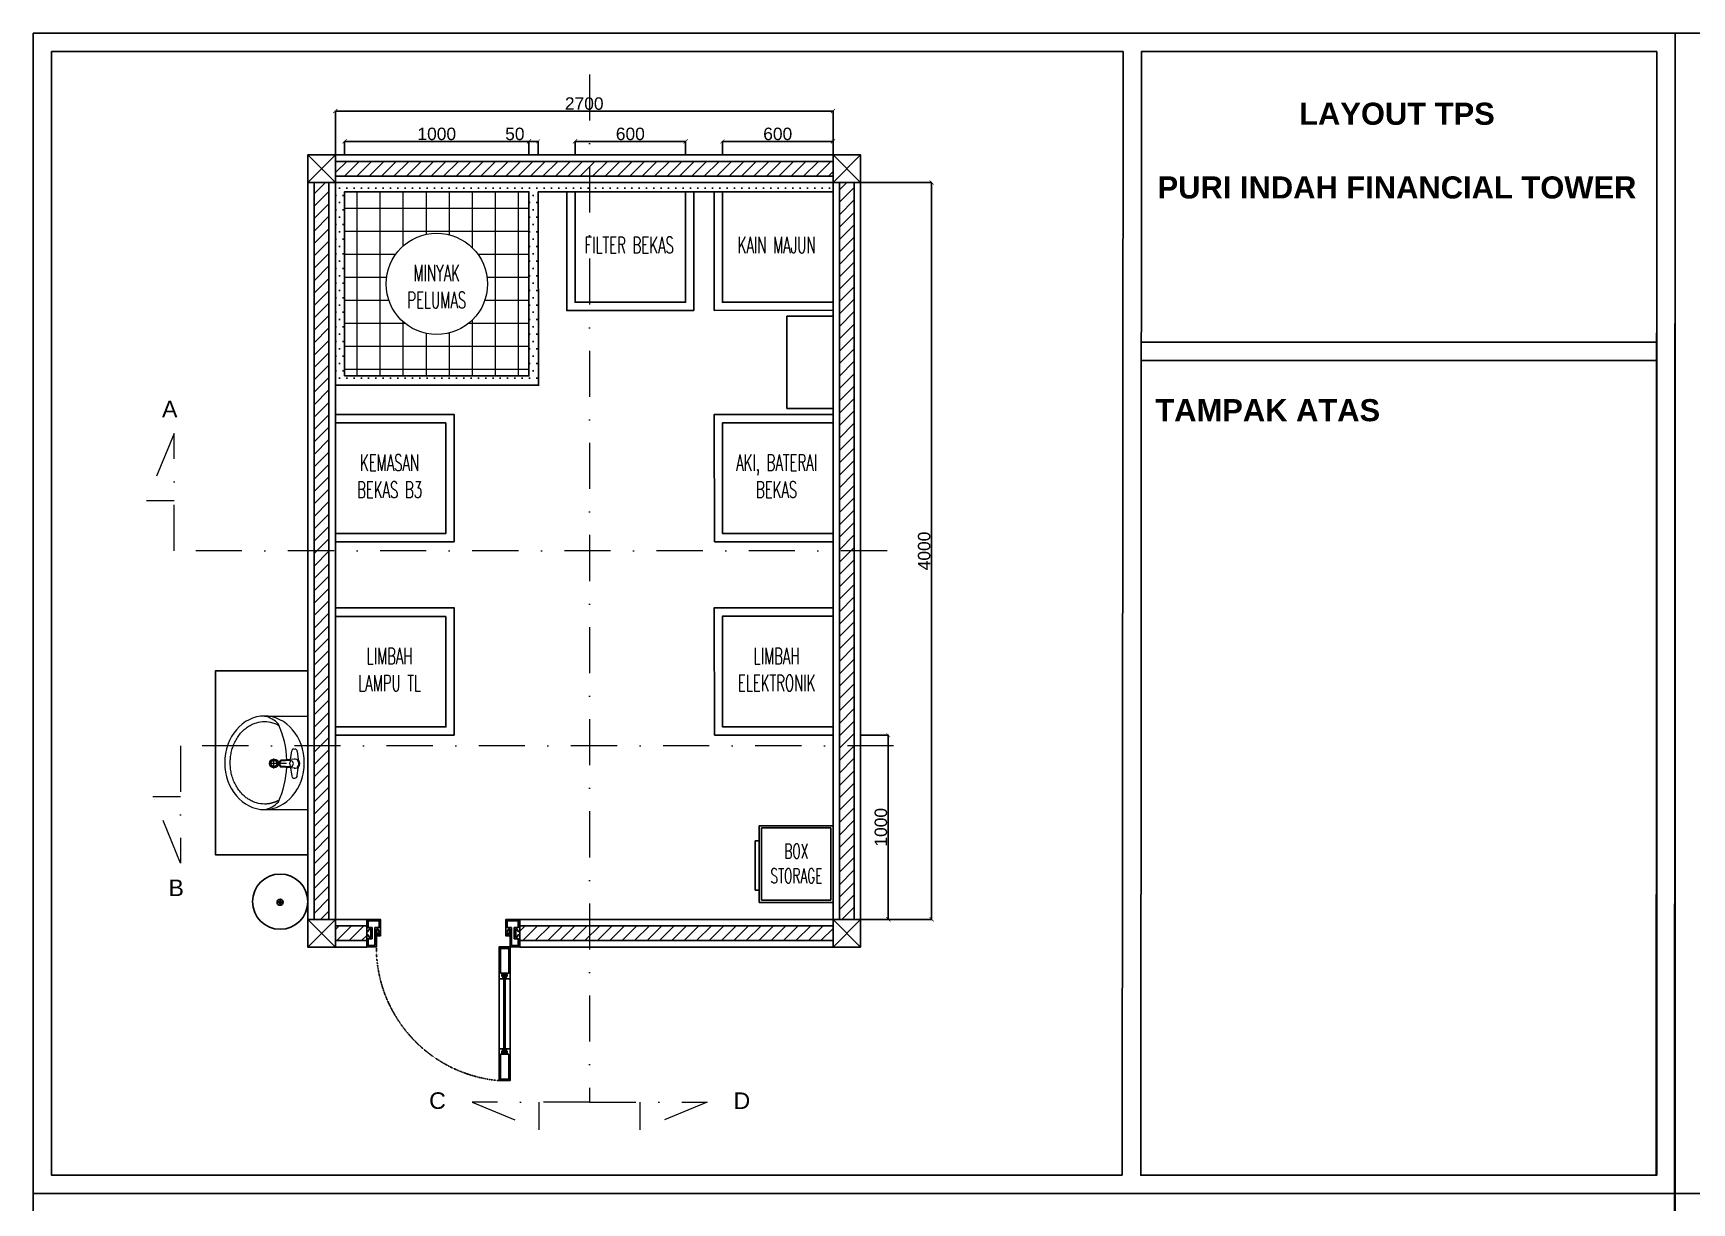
# Model space of a CAD drawing. Header units: millimetres. Extents: x -152054 to 94068, y -14280 to 91468.
# Drawn here: x 11138 to 20138, y 17401 to 23751 of the extents above; entities that cross this region are included whole.
import ezdxf

# ---------------------------------------------------------------- set-up
doc = ezdxf.new("R2010")
doc.units = ezdxf.units.MM
doc.linetypes.add('DASHDOT', pattern=[1, 0.5, -0.25, 0, -0.25])
doc.linetypes.add('HIDDEN', pattern=[0.375, 0.25, -0.125])
doc.layers.add('ALM', color=120, linetype='Continuous')
doc.layers.add('inst ME', color=7, linetype='Continuous', lineweight=13)
doc.styles.add('300', font='rs.shx', dxfattribs={"width": 0.6, "height": 100})
doc.styles.get("Standard").update_dxf_attribs({"font": 'arial.ttf'})
doc.dimstyles.new('ISO-25', dxfattribs={"dimtxt": 67.5, "dimasz": 22.5, "dimexe": 1.25, "dimexo": 0.625, "dimgap": 5.63, "dimtad": 1, "dimtoh": 1, "dimdec": 0, "dimtxsty": 'Standard', "dimblk": 'ARCHTICK', "dimcen": 2.5, "dimclrd": 40, "dimclre": 40, "dimclrt": 1, "dimadec": 0, "dimazin": 0, "dimtfac": 1, "dimtdec": 0, "dimtmove": 0, "dimatfit": 3, "dimldrblk": 'BOXFILLED', "dimfxl": 1, "dimarcsym": 0})
pattern_1 = [(45, (6508.877, 15647.33), (-33.67596, 33.67596), [])]

# ---------------------------------------------------------------- blocks, each defined once
blk = doc.blocks.new('A$C33FC0FF0')
at = {"lineweight": 5}
for p, q in [((0, 0.4507), (0.508, 0.4507)), ((0, 0.2159), (0, 0.4507)), ((0.508, 0.2159), (0.508, 0.4507)), ((0.1789, 0.3732), (0.1792, 0.3806)), ((0.2354, 0.3571), (0.1891, 0.3634)), ((0.1929, 0.3939), (0.2338, 0.3984)), ((0.2335, 0.3797), (0.2398, 0.3058)), ((0.2832, 0.3797), (0.277, 0.3058)), ((0.281, 0.3571), (0.3273, 0.3634)), ((0.3236, 0.3939), (0.2827, 0.3984)), ((0.3375, 0.3732), (0.3372, 0.3806)), ((0.2409, 0.3556), (0.2454, 0.3058)), ((0.2483, 0.2966), (0.2503, 0.2841)), ((0.2576, 0.3357), (0.2576, 0.2387)), ((0.2681, 0.2966), (0.2661, 0.2841)), ((0.2759, 0.3552), (0.2714, 0.3058)), ((0.2841, 0.267), (0.2315, 0.267))]:
    blk.add_line(p, q, dxfattribs=at)
for radius in [0.0238, 0.0218, 0.0168]:
    blk.add_circle((0.2574, 0.2676), radius, dxfattribs=at)
for centre, radius, start, end in [((0.1903, 0.3749), 0.0115, 188.60956, 263.97132), ((0.1922, 0.381), 0.0129, 87.02469, 181.37616), ((0.2584, 0.3802), 0.0249, 351.54663, 188.45337), ((0.2328, 0.4098), 0.0115, 274.68096, 310.75251), ((0.2584, 0.3802), 0.0277, 49.17451, 130.75251), ((0.2584, 0.3802), 0.0219, 37.14189, 142.85811), ((0.2584, 0.3555), 0.0175, 352.53044, 188.64942), ((0.284, 0.4098), 0.0115, 229.17451, 265.31904), ((0.3242, 0.381), 0.0129, 358.62384, 92.97531), ((0.3261, 0.3749), 0.0115, 276.02868, 351.39044), ((0.136, 0.1886), 0.1379, 131.90607, 168.53046), ((0.2545, -0.1673), 0.5045, 91.75198, 114.66864), ((0.2584, 0.3149), 0.0207, 206.0612, 333.9388), ((0.2427, 0.3589), 0.00379, 241.88716, 322.88594), ((0.2584, 0.3132), 0.015, 209.69773, 330.30227), ((0.26, 0.3772), 0.0251, 235.27917, 265.14883), ((0.2582, 0.2909), 0.0104, 220.61316, 319.38684), ((0.2557, 0.3798), 0.0276, 274.57232, 303.01377), ((0.2737, 0.3589), 0.00379, 217.11406, 298.11284), ((0.2545, -0.1673), 0.5045, 65.33136, 87.44894), ((0.373, 0.1886), 0.1379, 11.46972, 48.09393)]:
    blk.add_arc(centre, radius, start, end, dxfattribs=at)
at = {"lineweight": 5, "extrusion": (5.55112e-17, -3.33067e-16, -1)}
blk.add_ellipse((0.254, 0.2159), major_axis=(0.254, 0), ratio=0.850394, dxfattribs=at)
at = {"lineweight": 5}
blk.add_open_spline([(0.4566, 0.295), (0.4577, 0.2931), (0.4587, 0.2912), (0.4603, 0.2883), (0.4607, 0.2873), (0.4617, 0.2854), (0.4622, 0.2844), (0.4627, 0.2832), (0.4629, 0.283), (0.4633, 0.282), (0.4636, 0.2813), (0.4644, 0.2796), (0.4648, 0.2786), (0.4657, 0.2767), (0.4661, 0.2757), (0.4668, 0.2737), (0.4672, 0.2728), (0.468, 0.2708), (0.4683, 0.2698), (0.469, 0.2679), (0.4694, 0.2669), (0.4699, 0.2655), (0.47, 0.265), (0.4703, 0.264), (0.4705, 0.2635), (0.4708, 0.2625), (0.471, 0.262), (0.4713, 0.2611), (0.4714, 0.2606), (0.4715, 0.2601), (0.4716, 0.2601), (0.4717, 0.2596), (0.4718, 0.2591), (0.4721, 0.2582), (0.4722, 0.2577), (0.4725, 0.2567), (0.4726, 0.2562), (0.4729, 0.2552), (0.473, 0.2548), (0.4734, 0.2533), (0.4736, 0.2523), (0.4741, 0.2504), (0.4743, 0.2494), (0.4747, 0.2475), (0.4749, 0.2465), (0.4753, 0.2446), (0.4755, 0.2437), (0.4758, 0.2417), (0.476, 0.2408), (0.4763, 0.2389), (0.4764, 0.2379), (0.4767, 0.236), (0.4768, 0.2351), (0.477, 0.2332), (0.4771, 0.2322), (0.4774, 0.2294), (0.4776, 0.2275), (0.4778, 0.2238), (0.4779, 0.2219), (0.478, 0.2191), (0.478, 0.2182), (0.478, 0.2168), (0.478, 0.2163), (0.478, 0.2159), (0.478, 0.2017), (0.476, 0.1868), (0.4693, 0.1641), (0.4665, 0.1565), (0.4595, 0.1415), (0.4553, 0.134), (0.4493, 0.1249), (0.448, 0.1231), (0.4429, 0.1159), (0.4387, 0.1106), (0.4281, 0.0987), (0.4214, 0.0921), (0.4069, 0.0798), (0.3992, 0.0741), (0.3828, 0.0636), (0.3742, 0.0588), (0.3564, 0.0503), (0.3473, 0.0466), (0.3286, 0.0403), (0.319, 0.0377), (0.305, 0.0347), (0.3003, 0.0339), (0.2908, 0.0324), (0.2861, 0.0318), (0.2769, 0.0308), (0.2722, 0.0304), (0.2631, 0.03), (0.2587, 0.0299), (0.2539, 0.0299), (0.2538, 0.0299), (0.2491, 0.0299), (0.2448, 0.03), (0.2358, 0.0304), (0.2311, 0.0308), (0.2219, 0.0318), (0.2172, 0.0324), (0.2077, 0.0339), (0.203, 0.0347), (0.189, 0.0377), (0.1794, 0.0403), (0.1607, 0.0466), (0.1516, 0.0503), (0.1338, 0.0588), (0.1252, 0.0636), (0.1088, 0.0741), (0.1011, 0.0798), (0.0866, 0.0921), (0.0799, 0.0987), (0.0678, 0.1123), (0.0623, 0.1195), (0.0527, 0.134), (0.0485, 0.1415), (0.0415, 0.1565), (0.0387, 0.1641), (0.032, 0.1868), (0.03, 0.2017), (0.03, 0.2301), (0.032, 0.245), (0.0387, 0.2676), (0.0415, 0.2752), (0.0469, 0.2866), (0.0489, 0.2906), (0.051, 0.2944)], degree=3, knots=[2.909358, 2.909358, 2.909358, 2.909358, 3.057135, 3.057135, 3.131023, 3.131023, 3.204911, 3.204911, 3.223577, 3.223577, 3.278799, 3.278799, 3.352687, 3.352687, 3.426575, 3.426575, 3.500463, 3.500463, 3.574351, 3.574351, 3.64824, 3.64824, 3.685184, 3.685184, 3.722128, 3.722128, 3.759072, 3.759072, 3.796016, 3.796016, 3.796675, 3.796675, 3.83296, 3.83296, 3.869904, 3.869904, 3.906848, 3.906848, 3.943792, 3.943792, 4.01768, 4.01768, 4.091568, 4.091568, 4.165457, 4.165457, 4.239345, 4.239345, 4.313233, 4.313233, 4.387121, 4.387121, 4.461009, 4.461009, 4.534897, 4.534897, 4.682673, 4.682673, 4.83045, 4.83045, 4.904338, 4.904338, 4.942871, 4.942871, 4.942871, 5.090647, 5.090647, 5.164535, 5.164535, 5.238424, 5.238424, 5.257089, 5.257089, 5.312312, 5.312312, 5.3862, 5.3862, 5.460088, 5.460088, 5.533976, 5.533976, 5.607864, 5.607864, 5.681752, 5.681752, 5.718696, 5.718696, 5.755641, 5.755641, 5.792585, 5.792585, 5.829529, 5.829529, 5.830188, 5.830188, 5.866473, 5.866473, 5.903417, 5.903417, 5.940361, 5.940361, 5.977305, 5.977305, 6.051193, 6.051193, 6.125081, 6.125081, 6.198969, 6.198969, 6.272857, 6.272857, 6.346746, 6.346746, 6.420634, 6.420634, 6.494522, 6.494522, 6.56841, 6.56841, 6.716186, 6.716186, 6.863963, 6.863963, 6.937851, 6.937851, 6.976384, 6.976384, 6.976384, 6.976384], dxfattribs=at)
blk = doc.blocks.new('_ArchTick')
at = {"color": 0, "linetype": 'ByBlock', "const_width": 0.15}
blk.add_lwpolyline([(-0.5, -0.5), (0.5, 0.5)], dxfattribs=at)
blk = doc.blocks.new('*D18')
at = {"color": 40, "lineweight": -2, "transparency": 16777216}
for p, q in [((15628.3, 22939.9), (16014, 22939.9)), ((16012.7, 18939.9), (16012.7, 22939.9)), ((15628.3, 18939.9), (16014, 18939.9))]:
    blk.add_line(p, q, dxfattribs=at)
at = {"layer": 'Defpoints', "color": 0, "transparency": 16777216}
for p in [(15627.7, 22939.9), (16012.7, 22939.9), (15627.7, 18939.9)]:
    blk.add_point(p, dxfattribs=at)
at = {"color": 40, "lineweight": -2, "transparency": 16777216, "xscale": 22.5, "yscale": 22.5, "zscale": 22.5}
for p, rotation in [((16012.7, 22939.9), 90), ((16012.7, 18939.9), 270)]:
    blk.add_blockref('_ArchTick', p, dxfattribs=dict(at, rotation=rotation))
at = {"color": 1, "transparency": 16777216, "insert": (15972.6, 20939.9), "char_height": 67.5, "attachment_point": 5, "rotation": 90}
blk.add_mtext('4000', dxfattribs=at)
blk = doc.blocks.new('_BoxFilled')
at = {"color": 0, "linetype": 'ByBlock', "lineweight": -2}
blk.add_line((-0.5, 0), (-1, 0), dxfattribs=at)
at = {"color": 0, "linetype": 'ByBlock'}
blk.add_solid([(-0.5, 0.5), (0.5, 0.5), (-0.5, -0.5), (0.5, -0.5)], dxfattribs=at)
blk = doc.blocks.new('*D24')
at = {"color": 40, "lineweight": -2, "transparency": 16777216}
for p, q in [((12777.7, 23090.5), (12777.7, 23329.5)), ((12777.7, 23328.3), (15477.7, 23328.3)), ((15477.7, 23090.5), (15477.7, 23329.5))]:
    blk.add_line(p, q, dxfattribs=at)
at = {"layer": 'Defpoints', "color": 0, "transparency": 16777216}
for p in [(15477.7, 23328.3), (12777.7, 23089.9), (15477.7, 23089.9)]:
    blk.add_point(p, dxfattribs=at)
at = {"color": 40, "lineweight": -2, "transparency": 16777216, "xscale": 22.5, "yscale": 22.5, "zscale": 22.5, "rotation": 180}
blk.add_blockref('_ArchTick', (12777.7, 23328.3), dxfattribs=at)
at = {"color": 40, "lineweight": -2, "transparency": 16777216, "xscale": 22.5, "yscale": 22.5, "zscale": 22.5}
blk.add_blockref('_ArchTick', (15477.7, 23328.3), dxfattribs=at)
at = {"color": 1, "transparency": 16777216, "insert": (14127.7, 23368.4), "char_height": 67.5, "attachment_point": 5}
blk.add_mtext('2700', dxfattribs=at)
blk = doc.blocks.new('*D19')
at = {"color": 40, "lineweight": -2, "transparency": 16777216}
for p, q in [((12827.7, 23090.5), (12827.7, 23164.9)), ((12827.7, 23163.7), (13827.7, 23163.7)), ((13827.7, 23090.5), (13827.7, 23164.9))]:
    blk.add_line(p, q, dxfattribs=at)
at = {"layer": 'Defpoints', "color": 0, "transparency": 16777216}
for p in [(13827.7, 23163.7), (12827.7, 23089.9), (13827.7, 23089.9)]:
    blk.add_point(p, dxfattribs=at)
at = {"color": 40, "lineweight": -2, "transparency": 16777216, "xscale": 22.5, "yscale": 22.5, "zscale": 22.5, "rotation": 180}
blk.add_blockref('_ArchTick', (12827.7, 23163.7), dxfattribs=at)
at = {"color": 40, "lineweight": -2, "transparency": 16777216, "xscale": 22.5, "yscale": 22.5, "zscale": 22.5}
blk.add_blockref('_ArchTick', (13827.7, 23163.7), dxfattribs=at)
at = {"color": 1, "transparency": 16777216, "insert": (13327.7, 23203.8), "char_height": 67.5, "attachment_point": 5}
blk.add_mtext('1000', dxfattribs=at)
blk = doc.blocks.new('*D20')
at = {"color": 40, "lineweight": -2, "transparency": 16777216}
for p, q in [((13827.7, 23163.7), (13697.5, 23163.7)), ((13827.7, 23090.5), (13827.7, 23164.9)), ((13877.9, 23163.7), (13827.7, 23163.7)), ((13877.9, 23090.5), (13877.9, 23164.9))]:
    blk.add_line(p, q, dxfattribs=at)
at = {"layer": 'Defpoints', "color": 0, "transparency": 16777216}
for p in [(13827.7, 23163.7), (13827.7, 23089.9), (13877.9, 23089.9)]:
    blk.add_point(p, dxfattribs=at)
at = {"color": 40, "lineweight": -2, "transparency": 16777216, "xscale": 22.5, "yscale": 22.5, "zscale": 22.5, "rotation": 180}
blk.add_blockref('_ArchTick', (13827.7, 23163.7), dxfattribs=at)
at = {"color": 40, "lineweight": -2, "transparency": 16777216, "xscale": 22.5, "yscale": 22.5, "zscale": 22.5}
blk.add_blockref('_ArchTick', (13877.9, 23163.7), dxfattribs=at)
at = {"color": 1, "transparency": 16777216, "insert": (13751.3, 23203.8), "char_height": 67.5, "attachment_point": 5}
blk.add_mtext('50', dxfattribs=at)
blk = doc.blocks.new('*D21')
at = {"color": 40, "lineweight": -2, "transparency": 16777216}
for p, q in [((14077.9, 23090.5), (14077.9, 23164.9)), ((14077.9, 23163.7), (14677.9, 23163.7)), ((14677.9, 23090.5), (14677.9, 23164.9))]:
    blk.add_line(p, q, dxfattribs=at)
at = {"layer": 'Defpoints', "color": 0, "transparency": 16777216}
for p in [(14677.9, 23163.7), (14077.9, 23089.9), (14677.9, 23089.9)]:
    blk.add_point(p, dxfattribs=at)
at = {"color": 40, "lineweight": -2, "transparency": 16777216, "xscale": 22.5, "yscale": 22.5, "zscale": 22.5, "rotation": 180}
blk.add_blockref('_ArchTick', (14077.9, 23163.7), dxfattribs=at)
at = {"color": 40, "lineweight": -2, "transparency": 16777216, "xscale": 22.5, "yscale": 22.5, "zscale": 22.5}
blk.add_blockref('_ArchTick', (14677.9, 23163.7), dxfattribs=at)
at = {"color": 1, "transparency": 16777216, "insert": (14377.9, 23203.8), "char_height": 67.5, "attachment_point": 5}
blk.add_mtext('600', dxfattribs=at)
blk = doc.blocks.new('*D22')
at = {"color": 40, "lineweight": -2, "transparency": 16777216}
for p, q in [((14877.7, 23090.5), (14877.7, 23164.9)), ((14877.7, 23163.7), (15477.7, 23163.7)), ((15477.7, 23090.5), (15477.7, 23164.9))]:
    blk.add_line(p, q, dxfattribs=at)
at = {"layer": 'Defpoints', "color": 0, "transparency": 16777216}
for p in [(15477.7, 23163.7), (14877.7, 23089.9), (15477.7, 23089.9)]:
    blk.add_point(p, dxfattribs=at)
at = {"color": 40, "lineweight": -2, "transparency": 16777216, "xscale": 22.5, "yscale": 22.5, "zscale": 22.5, "rotation": 180}
blk.add_blockref('_ArchTick', (14877.7, 23163.7), dxfattribs=at)
at = {"color": 40, "lineweight": -2, "transparency": 16777216, "xscale": 22.5, "yscale": 22.5, "zscale": 22.5}
blk.add_blockref('_ArchTick', (15477.7, 23163.7), dxfattribs=at)
at = {"color": 1, "transparency": 16777216, "insert": (15177.7, 23203.8), "char_height": 67.5, "attachment_point": 5}
blk.add_mtext('600', dxfattribs=at)
blk = doc.blocks.new('*D23')
at = {"color": 40, "lineweight": -2, "transparency": 16777216}
for p, q in [((15628.3, 19939.9), (15778.9, 19939.9)), ((15777.7, 18939.9), (15777.7, 19939.9)), ((15628.3, 18939.9), (15778.9, 18939.9))]:
    blk.add_line(p, q, dxfattribs=at)
at = {"layer": 'Defpoints', "color": 0, "transparency": 16777216}
for p in [(15627.7, 19939.9), (15777.7, 19939.9), (15627.7, 18939.9)]:
    blk.add_point(p, dxfattribs=at)
at = {"color": 40, "lineweight": -2, "transparency": 16777216, "xscale": 22.5, "yscale": 22.5, "zscale": 22.5}
for p, rotation in [((15777.7, 19939.9), 90), ((15777.7, 18939.9), 270)]:
    blk.add_blockref('_ArchTick', p, dxfattribs=dict(at, rotation=rotation))
at = {"color": 1, "transparency": 16777216, "insert": (15737.6, 19439.9), "char_height": 67.5, "attachment_point": 5, "rotation": 90}
blk.add_mtext('1000', dxfattribs=at)

msp = doc.modelspace()

# ---------------------------------------------------------------- hatches: boundary and pattern name
at = {"true_color": 0xed1f24}
h = msp.add_hatch(dxfattribs=at)
h.set_pattern_fill('ANSI31', color=240, scale=15)
h.set_pattern_definition(pattern_1)
h.paths.add_polyline_path([(15592.7, 22939.9), (15512.7, 22939.9), (15512.7, 18939.9), (15592.7, 18939.9)])
h.paths.add_polyline_path([(12777.7, 23054.9), (12777.7, 22974.9), (15477.7, 22974.9), (15477.7, 23054.9)])
h.paths.add_polyline_path([(12662.7, 18939.9), (12742.7, 18939.9), (12742.7, 22939.9), (12662.7, 22939.9)])
h = msp.add_hatch()
h.set_pattern_fill('DOTS', color=256, scale=25)
h.set_pattern_definition([(0, (6508.877, 15647.33), (19.84375, 39.6875), [0, -39.6875])])
h.paths.add_polyline_path([(15477.7, 22939.9), (12777.7, 22939.9), (12777.7, 21839.9), (13877.7, 21839.9), (13875.9, 22889.9), (15477.7, 22889.9)])
h.paths.add_polyline_path([(13827.7, 22889.9), (13827.7, 21889.9), (12827.7, 21889.9), (12827.7, 22889.9)], flags=16)
h = msp.add_hatch(dxfattribs=at)
h.set_pattern_fill('ANSI31', color=240, scale=15)
h.set_pattern_definition(pattern_1)
h.paths.add_polyline_path([(12777.7, 18904.9), (12777.7, 18824.9), (12947.4, 18824.9), (12947.4, 18904.9)])
h = msp.add_hatch(dxfattribs=at)
h.set_pattern_fill('ANSI31', color=240, scale=15)
h.set_pattern_definition(pattern_1)
h.paths.add_polyline_path([(13777.7, 18904.9), (13777.7, 18824.9), (15477.7, 18824.9), (15477.7, 18904.9)])
h = msp.add_hatch(dxfattribs=at)
h.set_pattern_fill('ANSI31', color=240, scale=15)
h.set_pattern_definition([(45, (6236.53, 15647.33), (-33.67596, 33.67596), [])])
h.paths.add_polyline_path([(13717.1, 18887.5), (13710.3, 18874), (13711.2, 18872.5), (13718, 18886)])
at = {"layer": 'inst ME'}
h = msp.add_hatch(dxfattribs=at)
h.set_pattern_fill('ANSI37', color=129, scale=1000, angle=45)
h.set_pattern_definition([(90, (10771.03, 9925.95), (-125, 0), []), (180, (10771.03, 9925.95), (-7e-15, -125), [])])
h.paths.add_polyline_path([(13827.7, 22889.9), (12827.7, 22889.9), (12827.7, 21889.9), (13827.7, 21889.9)])
h.paths.add_polyline_path([(13602.7, 22389.9, -1), (13052.7, 22389.9, -1)], flags=16)
h.paths.add_polyline_path([(13204.7, 22309.7), (13449.8, 22309.7), (13449.8, 22441.7), (13204.7, 22441.7)], flags=8)

# ---------------------------------------------------------------- linework, layer by layer
at = {"linetype": 'Continuous'}
for p, q in [((15077.7, 19447.6), (15477.7, 19447.6)), ((15077.7, 19032.2), (15077.7, 19447.6)), ((15477.7, 19447.6), (15477.7, 19032.2)), ((15055.5, 19365.5), (15077.7, 19365.5)), ((15055.5, 19098.8), (15055.5, 19365.5)), ((15088.9, 19436.5), (15466.6, 19436.5)), ((15088.9, 19043.3), (15088.9, 19436.5)), ((15466.6, 19436.5), (15466.6, 19043.3)), ((15477.7, 19032.2), (15077.7, 19032.2)), ((15466.6, 19043.3), (15088.9, 19043.3))]:
    msp.add_line(p, q, dxfattribs=at)
for points in [[(11137.7, 23751), (20047.7, 23751), (20047.7, 17451), (11137.7, 17451), (11137.7, 23751)], [(17051.5, 23751), (20047.7, 23751), (20043.5, 17451), (17047.2, 17451)], [(20047.7, 23751), (28957.7, 23751), (28957.7, 17451), (20047.7, 17451), (20047.7, 23751)], [(17047.3, 17551), (11237.7, 17551), (11237.7, 23651), (17051.4, 23651)], [(17047.3, 17551), (17051.4, 23651)], [(17151.4, 23651), (19947.7, 23651), (19947.7, 17551), (17147.3, 17551)], [(13777.7, 18789.9), (15627.7, 18789.9), (15627.7, 23089.9), (12627.7, 23089.9), (12627.7, 18789.9), (12947.4, 18789.9)], [(15477.7, 23054.9), (12777.7, 23054.9)], [(15477.7, 22974.9), (12777.7, 22974.9)], [(12627.7, 18939.9), (12627.7, 22939.9)], [(12662.7, 22939.9), (12662.7, 18939.9)], [(12742.7, 22939.9), (12742.7, 18939.9)], [(13702.8, 18939.9), (15477.7, 18939.9), (15477.7, 22939.9), (12777.7, 22939.9), (12777.7, 18939.9)], [(12777.7, 22939.9), (12777.7, 21839.9)], [(12777.7, 22939.9), (13875.8, 22939.9)], [(13877.9, 22889.9), (13879.7, 21839.9), (12777.7, 21839.9)], [(12827.7, 21889.9), (13827.7, 21889.9), (13827.7, 22889.9), (12827.7, 22889.9), (12827.7, 21889.9)], [(13877.9, 22889.9), (15477.7, 22889.9)], [(14077.9, 22889.9), (14032.9, 22889.9), (14032.9, 22289.9), (14032.9, 22244.9), (14723.3, 22245.9)], [(14077.9, 22889.9), (14677.9, 22889.9), (14677.9, 22289.9), (14077.9, 22289.9), (14077.9, 22889.9)], [(14678.3, 22889.9), (14723.3, 22889.9), (14723.3, 22245.9)], [(14877.7, 22889.9), (14832.7, 22889.9), (14832.7, 22245.9)], [(14877.7, 22889.9), (15477.7, 22889.9), (15477.7, 22289.9), (14877.7, 22289.9), (14877.7, 22889.9)], [(15512.7, 18939.9), (15512.7, 22939.9)], [(15592.7, 18939.9), (15592.7, 22939.9)], [(14832.7, 22246.1), (15477.7, 22247.1)], [(15227.7, 22213.7), (15227.7, 21713.7), (15477.7, 21713.7), (15477.7, 22213.7), (15227.7, 22213.7)], [(17150.3, 22073.2), (19947.7, 22073.2)], [(17150.3, 21973.2), (19947.7, 21973.2)], [(12777.7, 21635.3), (12777.7, 21680.3), (13377.7, 21680.3), (13422.7, 21680.3), (13421.7, 20989.9)], [(13377.7, 21634.9), (13377.7, 21034.9), (12777.7, 21034.9), (12777.7, 21634.9), (13377.7, 21634.9)], [(15477.7, 21635.3), (15477.7, 21680.3), (14877.7, 21680.3), (14832.7, 21680.3), (14833.8, 20989.9)], [(15477.7, 21635.3), (15477.7, 21035.3), (14877.7, 21035.3), (14877.7, 21635.3), (15477.7, 21635.3)], [(12777.7, 21034.9), (12777.7, 20989.9), (13421.7, 20989.9)], [(15477.7, 21034.9), (15477.7, 20989.9), (14833.8, 20989.9)], [(12777.7, 20585.3), (12777.7, 20630.3), (13377.7, 20630.3), (13422.7, 20630.3), (13421.7, 19939.9)], [(15477.7, 20585.3), (15477.7, 20630.3), (14877.7, 20630.3), (14832.7, 20630.3), (14833.8, 19939.9)], [(13377.7, 20584.9), (13377.7, 19984.9), (12777.7, 19984.9), (12777.7, 20584.9), (13377.7, 20584.9)], [(15477.7, 20585.3), (15477.7, 19985.3), (14877.7, 19985.3), (14877.7, 20585.3), (15477.7, 20585.3)], [(12627.7, 18789.9), (12627.7, 19289.9), (12627.7, 20289.9), (12127.7, 20289.9), (12127.7, 19289.9), (12627.7, 19289.9)], [(12777.7, 19984.9), (12777.7, 19939.9), (13421.7, 19939.9)], [(15477.7, 19984.9), (15477.7, 19939.9), (14833.8, 19939.9)], [(15055.5, 19098.8), (15077.7, 19098.8)], [(12461, 19033), (12494.5, 19032.9)], [(12477.7, 19032.9), (12477.7, 19049.6)], [(12477.7, 19049.6), (12477.7, 19016.2)], [(12777.7, 18939.9), (12950.2, 18939.9)], [(12777.7, 18939.9), (13022.2, 18939.9)], [(12777.7, 18904.9), (12947.4, 18904.9)], [(12947.4, 18939.9), (12947.4, 18789.9)], [(13777.7, 18790.1), (13777.7, 18939.9)], [(13777.7, 18904.9), (15477.7, 18904.9)], [(15477.7, 18904.9), (15477.7, 18824.9)], [(12777.7, 18824.9), (12947.4, 18824.9)], [(13777.7, 18824.9), (15477.7, 18824.9)], [(11137.7, 17451), (20047.7, 17451), (20047.7, 11151), (11137.7, 11151), (11137.7, 17451)], [(17051.5, 17451), (20047.7, 17451), (20043.5, 11151), (17047.2, 11151)], [(20043.5, 17451), (28953.5, 17451), (28953.5, 11151), (20043.5, 11151), (20043.5, 17451)]]:
    msp.add_lwpolyline(points)
msp.add_lwpolyline([(19943.6, 17551), (17147.3, 17551), (17151.4, 23651), (19947.7, 23651)], close=True)
at = {"color": 1}
for points in [[(12627.7, 23089.9), (12777.7, 23089.9), (12777.7, 22939.9), (12627.7, 22939.9), (12627.7, 23089.9)], [(12627.7, 22939.9), (12777.7, 23089.9)], [(12777.7, 22939.9), (12627.7, 23089.9)], [(15477.7, 23089.9), (15627.7, 23089.9), (15627.7, 22939.9), (15477.7, 22939.9), (15477.7, 23089.9)], [(15477.7, 22939.9), (15627.7, 23089.9)], [(15627.7, 22939.9), (15477.7, 23089.9)], [(12627.7, 18939.9), (12777.7, 18939.9), (12777.7, 18789.9), (12627.7, 18789.9), (12627.7, 18939.9)], [(12627.7, 18789.9), (12777.7, 18939.9)], [(12777.7, 18789.9), (12627.7, 18939.9)], [(15477.7, 18939.9), (15627.7, 18939.9), (15627.7, 18789.9), (15477.7, 18789.9), (15477.7, 18939.9)], [(15477.7, 18789.9), (15627.7, 18939.9)], [(15627.7, 18789.9), (15477.7, 18939.9)]]:
    msp.add_lwpolyline(points, dxfattribs=at)
for centre, radius in [((12477.8, 19036.2), 150), ((12477.7, 19032.9), 16.7), ((12477.7, 19032.9), 6.71)]:
    msp.add_circle(centre, radius)
at = {"layer": 'ALM'}
for p, q in [((13665.4, 18617.9), (13665.4, 18236.8)), ((13725.3, 18617.9), (13725.3, 18236.8))]:
    msp.add_line(p, q, dxfattribs=at)
for points in [[(12999.8, 18887.5), (13008, 18887.5), (13014.7, 18874), (13022.2, 18874), (13022.2, 18939.9), (12947.4, 18939.9), (12947.4, 18874), (12954.8, 18874), (12961.6, 18887.5), (12969.1, 18887.5), (12969.1, 18865), (12969.1, 18842.5), (12961.6, 18842.5), (12954.8, 18856), (12947.4, 18856), (12947.4, 18790.1), (12999.8, 18790.1)], [(12992.3, 18797.6), (12954.8, 18797.6), (12954.8, 18835), (12976.6, 18835), (12976.6, 18865), (12976.6, 18894.9), (12954.8, 18894.9), (12954.8, 18932.4), (13014.7, 18932.4), (13014.7, 18894.9), (12992.3, 18894.9)], [(13725.3, 18887.5), (13717.1, 18887.5), (13710.3, 18874), (13702.8, 18874), (13702.8, 18939.9), (13777.7, 18939.9), (13777.7, 18874), (13770.2, 18874), (13763.5, 18887.5), (13756, 18887.5), (13756, 18865), (13756, 18842.5), (13763.5, 18842.5), (13770.2, 18856), (13777.7, 18856), (13777.7, 18790.1), (13725.3, 18790.1)], [(13732.8, 18797.6), (13770.2, 18797.6), (13770.2, 18835), (13748.5, 18835), (13748.5, 18865), (13748.5, 18894.9), (13770.2, 18894.9), (13770.2, 18932.4), (13710.3, 18932.4), (13710.3, 18894.9), (13732.8, 18894.9)], [(13022.2, 18872.5), (13013.8, 18872.5), (13007.1, 18886), (13001.3, 18886), (13001.3, 18865), (13014.7, 18865), (13014.7, 18857.5), (13001.3, 18857.5), (13001.3, 18850), (13022.2, 18850)], [(13702.8, 18872.5), (13711.2, 18872.5), (13718, 18886), (13723.8, 18886), (13723.8, 18865), (13710.3, 18865), (13710.3, 18857.5), (13723.8, 18857.5), (13723.8, 18850), (13702.8, 18850)], [(13686.4, 18617.9), (13686.4, 18625.4), (13680.4, 18632.1), (13680.4, 18639.6), (13710.3, 18639.6), (13710.3, 18632.1), (13704.3, 18625.4), (13704.3, 18617.9), (13725.3, 18617.9), (13725.3, 18790.1), (13717.8, 18790.1), (13717.8, 18790.1), (13672.9, 18790.1), (13672.9, 18790.1), (13665.4, 18790.1), (13665.4, 18617.9)], [(13672.9, 18647.1), (13672.9, 18782.6), (13717.8, 18782.6), (13717.8, 18647.1)], [(13686.4, 18236.8), (13686.4, 18229.3), (13680.4, 18222.6), (13680.4, 18215.1), (13710.3, 18215.1), (13710.3, 18222.6), (13704.3, 18229.3), (13704.3, 18236.8), (13725.3, 18236.8), (13725.3, 18064.6), (13717.8, 18064.6), (13717.8, 18064.6), (13672.9, 18064.6), (13672.9, 18064.6), (13665.4, 18064.6), (13665.4, 18236.8)], [(13672.9, 18207.6), (13672.9, 18072.1), (13717.8, 18072.1), (13717.8, 18207.6)]]:
    msp.add_lwpolyline(points, close=True, dxfattribs=at)
at = {"layer": 'ALM', "color": 251}
for points in [[(13692.4, 18617.9), (13692.4, 18633.6), (13698.3, 18633.6), (13698.3, 18617.9), (13704.3, 18617.9), (13704.3, 18639.6), (13686.4, 18639.6), (13686.4, 18617.9)], [(13698.3, 18221.1), (13698.3, 18633.6), (13692.4, 18633.6), (13692.4, 18221.1)], [(13692.4, 18236.8), (13692.4, 18221.1), (13698.3, 18221.1), (13698.3, 18236.8), (13704.3, 18236.8), (13704.3, 18215.1), (13686.4, 18215.1), (13686.4, 18236.8)]]:
    msp.add_lwpolyline(points, close=True, dxfattribs=at)
at = {"layer": 'ALM', "color": 251, "linetype": 'HIDDEN', "ltscale": 0.35}
msp.add_arc((13728.6, 18790.7), 728.9, 180.04724, 265.02314, dxfattribs=at)
at = {"layer": 'inst ME', "color": 252, "linetype": 'DASHDOT', "ltscale": 500}
for points in [[(14157.2, 23527.3), (14157.2, 17947.8), (13520.1, 17947.8), (13883, 17798), (13883, 17947.8)], [(14157.2, 23527.3), (14157.2, 17947.8), (14794.4, 17947.8), (14431.4, 17798), (14431.4, 17947.8)], [(15771, 20939.9), (11902.7, 20939.9), (11902.7, 21577), (11752.9, 21214), (11902.7, 21214)], [(15806, 19882), (11937.7, 19882), (11937.7, 19244.8), (11787.9, 19607.8), (11937.7, 19607.8)]]:
    msp.add_lwpolyline(points, dxfattribs=at)
at = {"layer": 'inst ME', "color": 5}
msp.add_circle((13327.7, 22389.9), 275, dxfattribs=at)

# ---------------------------------------------------------------- block references
at = {"color": 7, "xscale": 1000, "yscale": 1000, "zscale": 1000, "rotation": 270}
msp.add_blockref('A$C33FC0FF0', (12177, 20043.9), dxfattribs=at)

# ---------------------------------------------------------------- texts
at = {"layer": 'inst ME', "color": 3, "attachment_point": 5}
for s, insert, char_height in [('\\A1;{\\fArial|b1|i0|c0|p34;\\C256;LAYOUT TPS\\P\\PPURI INDAH FINANCIAL TOWER}', (18537.7, 23112.7), 120), ('\\A1;A', (11878.7, 21710.6), 90), ('\\A1;{\\fArial|b1|i0|c0|p34;\\C256;TAMPAK ATAS}', (17836.5, 21703.4), 120), ('\\A1;B', (11913.7, 19111.2), 90), ('\\A1;C', (13331.5, 17955.4), 90), ('\\A1;D', (14983, 17955.4), 90)]:
    msp.add_mtext(s, dxfattribs=dict(at, insert=insert, char_height=char_height))
at = {"layer": 'inst ME', "color": 3, "attachment_point": 5, "style": '300'}
for s, insert, char_height in [('\\A1;FILTER BEKAS', (14371.7, 22600.8), 88), ('\\A1;KAIN MAJUN', (15171.5, 22600.8), 88), ('\\A1;MINYAK \\PPELUMAS', (13327.3, 22375.7), 88), ('\\A1;KEMASAN \\PBEKAS B3', (13071.5, 21345.8), 88), ('\\A1;AKI, BATERAI\\PBEKAS', (15171.5, 21346.2), 88), ('\\A1;LIMBAH\\PLAMPU TL', (13071.5, 20295.8), 88), ('\\A1;LIMBAH \\PELEKTRONIK', (15171.5, 20296.2), 88), ('\\A1;BOX\\PSTORAGE', (15279.1, 19243), 80)]:
    msp.add_mtext(s, dxfattribs=dict(at, insert=insert, char_height=char_height))

# ---------------------------------------------------------------- dimensions: what is measured, and where the dimension line sits
for base, p1, p2, picture, middle in [((15477.7, 23328.3), (12777.7, 23089.9), (15477.7, 23089.9), '*D24', (14127.7, 23368.4)), ((13827.7, 23163.7), (12827.7, 23089.9), (13827.7, 23089.9), '*D19', (13327.7, 23203.8)), ((13827.7, 23163.7), (13877.9, 23089.9), (13827.7, 23089.9), '*D20', (13751.3, 23203.8)), ((14677.9, 23163.7), (14077.9, 23089.9), (14677.9, 23089.9), '*D21', (14377.9, 23203.8)), ((15477.7, 23163.7), (14877.7, 23089.9), (15477.7, 23089.9), '*D22', (15177.7, 23203.8))]:
    dim = msp.add_linear_dim(base=base, p1=p1, p2=p2, dimstyle='ISO-25')
    dim.commit()
    dim.dimension.update_dxf_attribs({"geometry": picture, "text_midpoint": middle})
dim = msp.add_linear_dim(base=(16012.7, 22939.9), p1=(15627.7, 18939.9), p2=(15627.7, 22939.9), angle=90, dimstyle='ISO-25')
dim.commit()
dim.dimension.update_dxf_attribs({"geometry": '*D18', "text_midpoint": (15972.6, 20939.9)})
dim = msp.add_linear_dim(base=(15777.7, 19939.9), p1=(15627.7, 18939.9), p2=(15627.7, 19939.9), angle=90, dimstyle='ISO-25')
dim.commit()
dim.dimension.update_dxf_attribs({"geometry": '*D23', "text_midpoint": (15777.7, 19439.9), "dimtype": 160})

doc.saveas('drawing.dxf')
